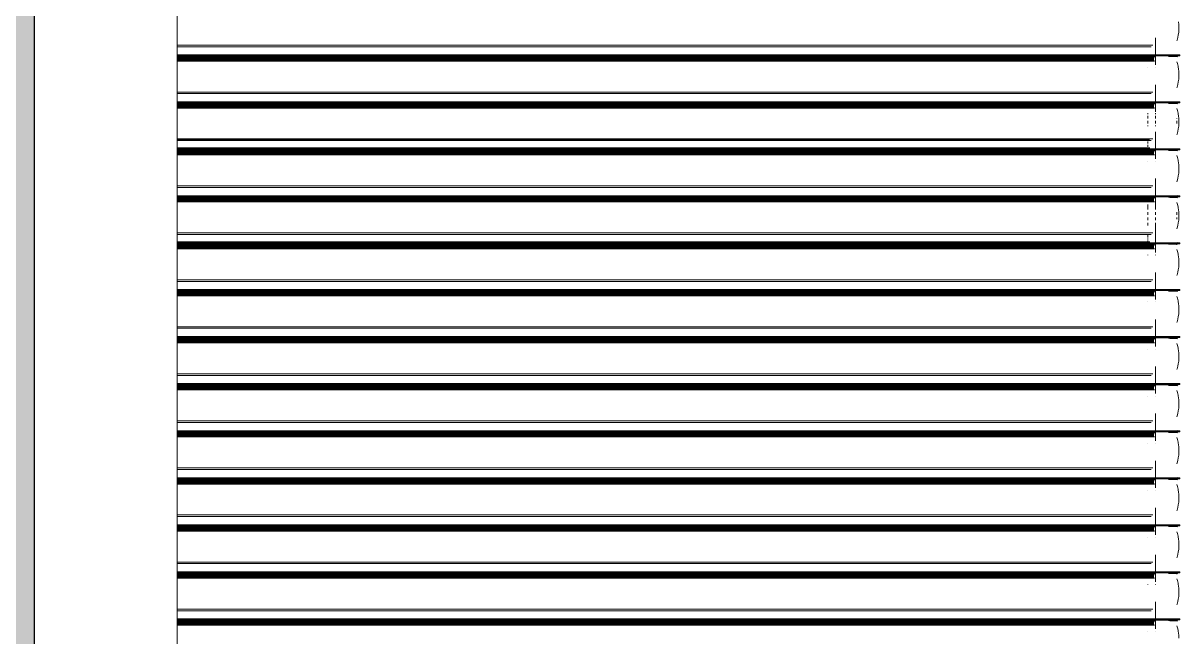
# Model space of a CAD drawing. Header units: inches. Extents: x 5914 to 162157, y -20538 to 282354.
# Drawn here: x 153900.84 to 153949.12, y -15976.98 to -15951.37 of the extents above; entities that cross this region are included whole.
import ezdxf

# ---------------------------------------------------------------- set-up
doc = ezdxf.new("R2010")
doc.units = ezdxf.units.IN
doc.header["$MEASUREMENT"] = 0
for name, color, linetype, lineweight in [('DOOR-WIN RA', 3, 'Continuous', 20), ('ELE1 RA', 1, 'Continuous', 30), ('HATCH RA', 8, 'Continuous', 5)]:
    doc.layers.add(name, color=color, linetype=linetype, lineweight=lineweight)

# ---------------------------------------------------------------- blocks, each defined once
blk = doc.blocks.new('SKBVVL')
at = {"layer": 'HATCH RA', "transparency": 33554687}
h = blk.add_hatch(dxfattribs=at)
h.set_pattern_fill('AR-B816', color=256, scale=0.25)
h.set_pattern_definition([(0, (-3762.0682, 67.065), (0, 2), []), (90, (-3762.0682, 67.065), (-2, 2), [2, -2])])
h.paths.add_polyline_path([(154134.256, -15566.657), (154122.256, -15566.657), (154122.256, -15674.257), (154122.256, -15786.257), (154122.256, -15898.257), (154122.256, -15903.607), (154122.256, -16016.257), (154134.256, -16016.257)])
h.paths.add_polyline_path([(154139.316, -15566.657), (154134.256, -15566.657), (154134.256, -16016.257), (154138.395, -16016.257), (154139.316, -16016.257)])
at = {"layer": 'DOOR-WIN RA'}
for p, q in [((154145.29, -15952.284), (154145.29, -15950.991)), ((154187.095, -15951.423), (154187.082, -15951.313)), ((154187.101, -15951.533), (154187.095, -15951.423)), ((154187.05, -15951.971), (154187.074, -15951.862)), ((154187.074, -15951.862), (154187.09, -15951.753)), ((154187.09, -15951.753), (154187.099, -15951.643)), ((154187.099, -15951.643), (154187.101, -15951.533)), ((154186.01, -15952.284), (154145.29, -15952.284)), ((154145.29, -15952.35), (154145.29, -15952.284)), ((154185.944, -15952.35), (154145.29, -15952.35)), ((154145.29, -15952.693), (154145.29, -15952.35)), ((154186.125, -15952.693), (154186.125, -15951.981)), ((154187.008, -15952.11), (154187.02, -15952.077)), ((154187.02, -15952.077), (154187.05, -15951.971)), ((154186.125, -15952.693), (154145.29, -15952.693)), ((154145.29, -15952.735), (154145.29, -15952.693)), ((154145.29, -15952.735), (154187.052, -15952.735)), ((154145.29, -15952.76), (154145.29, -15952.735)), ((154186.101, -15952.76), (154145.29, -15952.76)), ((154145.29, -15952.763), (154145.29, -15952.76)), ((154186.098, -15952.763), (154145.29, -15952.763)), ((154145.29, -15952.779), (154145.29, -15952.763)), ((154186.084, -15952.779), (154145.29, -15952.779)), ((154145.29, -15952.796), (154145.29, -15952.779)), ((154186.073, -15952.796), (154145.29, -15952.796)), ((154145.29, -15952.815), (154145.29, -15952.796)), ((154186.065, -15952.815), (154145.29, -15952.815)), ((154145.29, -15952.834), (154145.29, -15952.815)), ((154186.058, -15952.834), (154145.29, -15952.834)), ((154145.29, -15952.853), (154145.29, -15952.834)), ((154186.055, -15952.853), (154145.29, -15952.853)), ((154145.29, -15952.873), (154145.29, -15952.853)), ((154186.054, -15952.873), (154145.29, -15952.873)), ((154145.29, -15952.893), (154145.29, -15952.873)), ((154187.026, -15952.693), (154186.125, -15952.693)), ((154186.125, -15953.107), (154186.125, -15952.739)), ((154187.024, -15952.76), (154186.659, -15952.76)), ((154187.021, -15952.763), (154186.719, -15952.763)), ((154187.008, -15952.689), (154187.026, -15952.693)), ((154187.008, -15952.779), (154187.021, -15952.763)), ((154187.021, -15952.763), (154187.024, -15952.76)), ((154187.024, -15952.76), (154187.052, -15952.735)), ((154187.139, -15952.693), (154187.026, -15952.693)), ((154187.052, -15952.735), (154187.139, -15952.735)), ((154187.139, -15952.735), (154187.139, -15952.693)), ((154186.055, -15952.893), (154145.29, -15952.893)), ((154145.29, -15952.913), (154145.29, -15952.893)), ((154186.059, -15952.913), (154145.29, -15952.913)), ((154145.29, -15952.932), (154145.29, -15952.913)), ((154186.066, -15952.932), (154145.29, -15952.932)), ((154145.29, -15952.95), (154145.29, -15952.932)), ((154186.075, -15952.95), (154145.29, -15952.95)), ((154145.29, -15954.243), (154145.29, -15952.95)), ((154185.806, -15953.21), (154185.806, -15953.207)), ((154186.125, -15953.21), (154186.125, -15953.207)), ((154187.034, -15953.056), (154187.008, -15952.976)), ((154187.062, -15953.163), (154187.034, -15953.056)), ((154187.07, -15953.207), (154187.062, -15953.163)), ((154187.07, -15953.21), (154187.07, -15953.207)), ((154187.082, -15953.272), (154187.07, -15953.21)), ((154187.095, -15953.381), (154187.082, -15953.272)), ((154187.05, -15953.929), (154187.074, -15953.821)), ((154187.074, -15953.821), (154187.09, -15953.712)), ((154187.09, -15953.712), (154187.099, -15953.602)), ((154187.101, -15953.492), (154187.095, -15953.381)), ((154187.099, -15953.602), (154187.101, -15953.492)), ((154186.01, -15954.243), (154145.29, -15954.243)), ((154145.29, -15954.309), (154145.29, -15954.243)), ((154185.944, -15954.309), (154145.29, -15954.309)), ((154145.29, -15954.652), (154145.29, -15954.309)), ((154186.125, -15954.652), (154186.125, -15953.94)), ((154187.008, -15954.068), (154187.02, -15954.036)), ((154187.02, -15954.036), (154187.05, -15953.929)), ((154186.125, -15954.652), (154145.29, -15954.652)), ((154145.29, -15954.694), (154145.29, -15954.652)), ((154145.29, -15954.694), (154185.806, -15954.694)), ((154145.29, -15954.719), (154145.29, -15954.694)), ((154185.806, -15954.719), (154145.29, -15954.719)), ((154145.29, -15954.721), (154145.29, -15954.719)), ((154185.806, -15954.721), (154145.29, -15954.721)), ((154145.29, -15954.737), (154145.29, -15954.721)), ((154185.806, -15954.737), (154145.29, -15954.737)), ((154145.29, -15954.755), (154145.29, -15954.737)), ((154185.806, -15954.755), (154145.29, -15954.755)), ((154145.29, -15954.772), (154145.29, -15954.755)), ((154185.806, -15954.773), (154145.29, -15954.772)), ((154145.29, -15954.773), (154145.29, -15954.772)), ((154185.806, -15954.773), (154145.29, -15954.773)), ((154145.29, -15954.775), (154145.29, -15954.773)), ((154185.806, -15954.775), (154145.29, -15954.775)), ((154145.29, -15954.792), (154145.29, -15954.775)), ((154185.806, -15954.792), (154145.29, -15954.792)), ((154145.29, -15954.804), (154145.29, -15954.792)), ((154185.806, -15954.804), (154145.29, -15954.804)), ((154145.29, -15954.812), (154145.29, -15954.804)), ((154185.806, -15954.812), (154145.29, -15954.812)), ((154145.29, -15954.833), (154145.29, -15954.812)), ((154185.806, -15954.694), (154186.125, -15954.694)), ((154185.806, -15954.719), (154185.806, -15954.694)), ((154186.101, -15954.719), (154185.806, -15954.719)), ((154185.806, -15954.721), (154185.806, -15954.719)), ((154186.098, -15954.721), (154185.806, -15954.721)), ((154185.806, -15954.737), (154185.806, -15954.721)), ((154186.084, -15954.737), (154185.806, -15954.737)), ((154185.806, -15954.755), (154185.806, -15954.737)), ((154186.073, -15954.755), (154185.806, -15954.755)), ((154185.806, -15954.773), (154185.806, -15954.755)), ((154185.972, -15954.772), (154185.806, -15954.773)), ((154185.806, -15954.775), (154185.806, -15954.773)), ((154185.971, -15954.775), (154185.806, -15954.775)), ((154185.806, -15954.792), (154185.806, -15954.775)), ((154186.058, -15954.792), (154185.806, -15954.792)), ((154185.806, -15954.804), (154185.806, -15954.792)), ((154185.966, -15954.804), (154185.806, -15954.804)), ((154185.806, -15954.812), (154185.806, -15954.804)), ((154186.055, -15954.812), (154185.806, -15954.812)), ((154185.806, -15954.832), (154185.806, -15954.812)), ((154186.065, -15954.773), (154185.972, -15954.772)), ((154187.026, -15954.652), (154186.125, -15954.652)), ((154186.125, -15955.066), (154186.125, -15954.694)), ((154186.125, -15954.694), (154187.052, -15954.694)), ((154187.024, -15954.719), (154186.659, -15954.719)), ((154187.021, -15954.721), (154186.719, -15954.721)), ((154187.008, -15954.648), (154187.026, -15954.652)), ((154187.008, -15954.737), (154187.021, -15954.721)), ((154187.016, -15954.725), (154187.021, -15954.721)), ((154187.021, -15954.721), (154187.024, -15954.719)), ((154187.024, -15954.719), (154187.036, -15954.707)), ((154187.139, -15954.652), (154187.026, -15954.652)), ((154187.036, -15954.707), (154187.052, -15954.694)), ((154187.052, -15954.694), (154187.139, -15954.694)), ((154187.139, -15954.694), (154187.139, -15954.652)), ((154185.806, -15954.832), (154145.29, -15954.833)), ((154145.29, -15954.852), (154145.29, -15954.833)), ((154185.806, -15954.852), (154145.29, -15954.852)), ((154145.29, -15954.862), (154145.29, -15954.852)), ((154185.806, -15954.862), (154145.29, -15954.862)), ((154145.29, -15954.871), (154145.29, -15954.862)), ((154185.806, -15954.871), (154145.29, -15954.871)), ((154145.29, -15954.89), (154145.29, -15954.871)), ((154185.806, -15954.89), (154145.29, -15954.89)), ((154145.29, -15954.909), (154145.29, -15954.89)), ((154185.806, -15954.909), (154145.29, -15954.909)), ((154145.29, -15956.202), (154145.29, -15954.909)), ((154185.964, -15954.833), (154185.806, -15954.832)), ((154185.806, -15954.852), (154185.806, -15954.832)), ((154186.055, -15954.852), (154185.806, -15954.852)), ((154185.806, -15954.862), (154185.806, -15954.852)), ((154185.806, -15954.871), (154185.806, -15954.862)), ((154185.967, -15954.862), (154185.806, -15954.862)), ((154186.059, -15954.871), (154185.806, -15954.871)), ((154185.806, -15954.909), (154185.806, -15954.89)), ((154185.806, -15954.89), (154186.066, -15954.89)), ((154186.075, -15954.909), (154185.806, -15954.909)), ((154185.806, -15955.168), (154185.806, -15955.122)), ((154185.806, -15955.34), (154185.806, -15955.23)), ((154186.054, -15954.832), (154185.964, -15954.833)), ((154186.125, -15955.168), (154186.125, -15955.122)), ((154186.125, -15955.34), (154186.125, -15955.23)), ((154187.034, -15955.014), (154187.008, -15954.935)), ((154187.062, -15955.122), (154187.034, -15955.014)), ((154187.07, -15955.166), (154187.062, -15955.122)), ((154187.07, -15955.168), (154187.07, -15955.166)), ((154187.082, -15955.23), (154187.07, -15955.168)), ((154187.095, -15955.34), (154187.082, -15955.23)), ((154185.806, -15955.561), (154185.806, -15955.45)), ((154185.806, -15955.671), (154185.806, -15955.634)), ((154186.125, -15955.561), (154186.125, -15955.45)), ((154186.125, -15955.671), (154186.125, -15955.634)), ((154187.009, -15955.34), (154187.008, -15955.329)), ((154187.014, -15955.557), (154187.015, -15955.452)), ((154187.014, -15955.561), (154187.014, -15955.557)), ((154187.015, -15955.452), (154187.015, -15955.45)), ((154187.05, -15955.888), (154187.074, -15955.78)), ((154187.074, -15955.78), (154187.09, -15955.671)), ((154187.09, -15955.671), (154187.099, -15955.561)), ((154187.101, -15955.45), (154187.095, -15955.34)), ((154187.099, -15955.561), (154187.101, -15955.45)), ((154185.806, -15956.202), (154145.29, -15956.202)), ((154145.29, -15956.223), (154145.29, -15956.202)), ((154185.806, -15956.223), (154145.29, -15956.223)), ((154145.29, -15956.267), (154145.29, -15956.223)), ((154185.806, -15956.267), (154145.29, -15956.267)), ((154145.29, -15956.574), (154145.29, -15956.267)), ((154185.806, -15956.223), (154185.806, -15956.202)), ((154186.01, -15956.202), (154185.806, -15956.202)), ((154185.806, -15956.267), (154185.806, -15956.223)), ((154185.87, -15956.223), (154185.806, -15956.223)), ((154185.944, -15956.267), (154185.806, -15956.267)), ((154186.125, -15956.611), (154186.125, -15955.899)), ((154187.008, -15956.027), (154187.02, -15955.995)), ((154187.02, -15955.995), (154187.05, -15955.888)), ((154185.806, -15956.574), (154145.29, -15956.574)), ((154145.29, -15956.611), (154145.29, -15956.574)), ((154185.806, -15956.611), (154145.29, -15956.611)), ((154145.29, -15956.617), (154145.29, -15956.611)), ((154185.806, -15956.617), (154145.29, -15956.617)), ((154145.29, -15956.653), (154145.29, -15956.617)), ((154145.29, -15956.653), (154185.806, -15956.653)), ((154145.29, -15956.677), (154145.29, -15956.653)), ((154186.101, -15956.677), (154145.29, -15956.677)), ((154145.29, -15956.68), (154145.29, -15956.677)), ((154186.098, -15956.68), (154145.29, -15956.68)), ((154145.29, -15956.696), (154145.29, -15956.68)), ((154186.084, -15956.696), (154145.29, -15956.696)), ((154145.29, -15956.714), (154145.29, -15956.696)), ((154186.073, -15956.714), (154145.29, -15956.714)), ((154145.29, -15956.732), (154145.29, -15956.714)), ((154186.065, -15956.732), (154145.29, -15956.732)), ((154145.29, -15956.751), (154145.29, -15956.732)), ((154186.058, -15956.751), (154145.29, -15956.751)), ((154145.29, -15956.771), (154145.29, -15956.751)), ((154185.806, -15956.395), (154185.806, -15956.307)), ((154185.806, -15956.522), (154185.806, -15956.44)), ((154185.806, -15956.574), (154185.806, -15956.556)), ((154185.884, -15956.574), (154185.806, -15956.574)), ((154185.806, -15956.611), (154185.806, -15956.574)), ((154185.806, -15956.617), (154185.806, -15956.611)), ((154186.125, -15956.611), (154185.806, -15956.611)), ((154185.806, -15956.653), (154185.806, -15956.617)), ((154186.125, -15956.617), (154185.806, -15956.617)), ((154186.125, -15956.653), (154185.806, -15956.653)), ((154186.125, -15956.617), (154186.125, -15956.611)), ((154187.026, -15956.611), (154186.125, -15956.611)), ((154186.125, -15956.653), (154186.125, -15956.617)), ((154187.091, -15956.617), (154186.125, -15956.617)), ((154187.052, -15956.653), (154186.125, -15956.653)), ((154186.125, -15957.024), (154186.125, -15956.657)), ((154187.024, -15956.677), (154186.659, -15956.677)), ((154187.021, -15956.68), (154186.719, -15956.68)), ((154187.008, -15956.606), (154187.026, -15956.611)), ((154187.008, -15956.696), (154187.021, -15956.68)), ((154187.021, -15956.68), (154187.024, -15956.677)), ((154187.024, -15956.677), (154187.052, -15956.653)), ((154187.026, -15956.611), (154187.042, -15956.615)), ((154187.139, -15956.611), (154187.026, -15956.611)), ((154187.042, -15956.615), (154187.091, -15956.617)), ((154187.139, -15956.653), (154187.052, -15956.653)), ((154187.091, -15956.617), (154187.139, -15956.611)), ((154187.139, -15956.653), (154187.139, -15956.611)), ((154186.055, -15956.771), (154145.29, -15956.771)), ((154145.29, -15956.791), (154145.29, -15956.771)), ((154186.054, -15956.791), (154145.29, -15956.791)), ((154145.29, -15956.81), (154145.29, -15956.791)), ((154186.055, -15956.81), (154145.29, -15956.81)), ((154145.29, -15956.83), (154145.29, -15956.81)), ((154186.059, -15956.83), (154145.29, -15956.83)), ((154145.29, -15956.849), (154145.29, -15956.83)), ((154186.066, -15956.849), (154145.29, -15956.849)), ((154145.29, -15956.867), (154145.29, -15956.849)), ((154186.075, -15956.867), (154145.29, -15956.867)), ((154145.29, -15958.161), (154145.29, -15956.867)), ((154185.806, -15957.127), (154185.806, -15957.125)), ((154186.125, -15957.127), (154186.125, -15957.125)), ((154187.034, -15956.973), (154187.008, -15956.893)), ((154187.062, -15957.08), (154187.034, -15956.973)), ((154187.07, -15957.125), (154187.062, -15957.08)), ((154187.07, -15957.127), (154187.07, -15957.125)), ((154187.082, -15957.189), (154187.07, -15957.127)), ((154187.095, -15957.299), (154187.082, -15957.189)), ((154187.074, -15957.739), (154187.09, -15957.629)), ((154187.09, -15957.629), (154187.099, -15957.519)), ((154187.101, -15957.409), (154187.095, -15957.299)), ((154187.099, -15957.519), (154187.101, -15957.409)), ((154186.01, -15958.161), (154145.29, -15958.161)), ((154145.29, -15958.226), (154145.29, -15958.161)), ((154186.125, -15958.569), (154186.125, -15957.857)), ((154187.008, -15957.986), (154187.02, -15957.953)), ((154187.02, -15957.953), (154187.05, -15957.847)), ((154187.05, -15957.847), (154187.074, -15957.739)), ((154185.944, -15958.226), (154145.29, -15958.226)), ((154145.29, -15958.569), (154145.29, -15958.226)), ((154186.125, -15958.569), (154145.29, -15958.569)), ((154145.29, -15958.611), (154145.29, -15958.569)), ((154145.29, -15958.611), (154185.806, -15958.611)), ((154145.29, -15958.636), (154145.29, -15958.611)), ((154185.806, -15958.636), (154145.29, -15958.636)), ((154145.29, -15958.639), (154145.29, -15958.636)), ((154185.806, -15958.639), (154145.29, -15958.639)), ((154145.29, -15958.655), (154145.29, -15958.639)), ((154185.806, -15958.655), (154145.29, -15958.655)), ((154145.29, -15958.672), (154145.29, -15958.655)), ((154186.073, -15958.672), (154145.29, -15958.672)), ((154145.29, -15958.691), (154145.29, -15958.672)), ((154185.806, -15958.636), (154185.806, -15958.611)), ((154185.806, -15958.611), (154186.125, -15958.611)), ((154186.101, -15958.636), (154185.806, -15958.636)), ((154185.806, -15958.639), (154185.806, -15958.636)), ((154185.806, -15958.655), (154185.806, -15958.639)), ((154186.098, -15958.639), (154185.806, -15958.639)), ((154186.084, -15958.655), (154185.806, -15958.655)), ((154187.026, -15958.569), (154186.125, -15958.569)), ((154186.125, -15959.148), (154186.125, -15958.611)), ((154186.125, -15958.611), (154187.052, -15958.611)), ((154187.024, -15958.636), (154186.659, -15958.636)), ((154187.021, -15958.639), (154186.719, -15958.639)), ((154187.008, -15958.565), (154187.026, -15958.569)), ((154187.008, -15958.655), (154187.021, -15958.639)), ((154187.016, -15958.643), (154187.021, -15958.639)), ((154187.021, -15958.639), (154187.024, -15958.636)), ((154187.024, -15958.636), (154187.036, -15958.624)), ((154187.139, -15958.569), (154187.026, -15958.569)), ((154187.036, -15958.624), (154187.052, -15958.611)), ((154187.052, -15958.611), (154187.139, -15958.611)), ((154187.139, -15958.611), (154187.139, -15958.569)), ((154185.806, -15958.691), (154145.29, -15958.691)), ((154145.29, -15958.692), (154145.29, -15958.691)), ((154185.806, -15958.692), (154145.29, -15958.692)), ((154145.29, -15958.71), (154145.29, -15958.692)), ((154185.806, -15958.71), (154145.29, -15958.71)), ((154145.29, -15958.721), (154145.29, -15958.71)), ((154185.806, -15958.721), (154145.29, -15958.721)), ((154145.29, -15958.729), (154145.29, -15958.721)), ((154185.806, -15958.729), (154145.29, -15958.729)), ((154145.29, -15958.75), (154145.29, -15958.729)), ((154185.806, -15958.75), (154145.29, -15958.75)), ((154145.29, -15958.769), (154145.29, -15958.75)), ((154185.806, -15958.769), (154145.29, -15958.769)), ((154145.29, -15958.779), (154145.29, -15958.769)), ((154185.806, -15958.779), (154145.29, -15958.779)), ((154145.29, -15958.789), (154145.29, -15958.779)), ((154185.806, -15958.789), (154145.29, -15958.789)), ((154145.29, -15958.808), (154145.29, -15958.789)), ((154185.806, -15958.808), (154145.29, -15958.808)), ((154145.29, -15958.826), (154145.29, -15958.808)), ((154185.806, -15958.826), (154145.29, -15958.826)), ((154145.29, -15960.119), (154145.29, -15958.826)), ((154186.065, -15958.691), (154185.806, -15958.691)), ((154185.806, -15958.692), (154185.806, -15958.691)), ((154185.971, -15958.692), (154185.806, -15958.692)), ((154185.806, -15958.71), (154185.806, -15958.692)), ((154186.058, -15958.71), (154185.806, -15958.71)), ((154185.806, -15958.721), (154185.806, -15958.71)), ((154185.966, -15958.721), (154185.806, -15958.721)), ((154185.806, -15958.729), (154185.806, -15958.721)), ((154186.055, -15958.729), (154185.806, -15958.729)), ((154185.806, -15958.75), (154185.806, -15958.729)), ((154185.964, -15958.75), (154185.806, -15958.75)), ((154185.806, -15958.769), (154185.806, -15958.75)), ((154186.055, -15958.769), (154185.806, -15958.769)), ((154185.806, -15958.779), (154185.806, -15958.769)), ((154185.967, -15958.779), (154185.806, -15958.779)), ((154185.806, -15958.789), (154185.806, -15958.779)), ((154186.059, -15958.789), (154185.806, -15958.789)), ((154185.806, -15958.808), (154185.806, -15958.789)), ((154185.806, -15958.826), (154185.806, -15958.808)), ((154185.806, -15958.808), (154186.066, -15958.808)), ((154186.075, -15958.826), (154185.806, -15958.826)), ((154185.806, -15959.148), (154185.806, -15958.932)), ((154186.054, -15958.749), (154185.964, -15958.75)), ((154187.034, -15958.932), (154187.008, -15958.852)), ((154187.062, -15959.039), (154187.034, -15958.932)), ((154187.07, -15959.084), (154187.062, -15959.039)), ((154187.07, -15959.086), (154187.07, -15959.084)), ((154187.082, -15959.148), (154187.07, -15959.086)), ((154187.095, -15959.257), (154187.082, -15959.148)), ((154185.806, -15959.368), (154185.806, -15959.257)), ((154185.806, -15959.588), (154185.806, -15959.478)), ((154186.125, -15959.368), (154186.125, -15959.257)), ((154186.125, -15959.588), (154186.125, -15959.478)), ((154187.008, -15959.546), (154187.014, -15959.478)), ((154187.01, -15959.264), (154187.009, -15959.257)), ((154187.015, -15959.368), (154187.01, -15959.264)), ((154187.074, -15959.697), (154187.09, -15959.588)), ((154187.09, -15959.588), (154187.099, -15959.478)), ((154187.101, -15959.368), (154187.095, -15959.257)), ((154187.099, -15959.478), (154187.101, -15959.368)), ((154186.01, -15960.119), (154145.29, -15960.119)), ((154145.29, -15960.185), (154145.29, -15960.119)), ((154185.806, -15959.805), (154185.806, -15959.697)), ((154186.125, -15959.805), (154186.125, -15959.697)), ((154186.125, -15960.528), (154186.125, -15959.816)), ((154187.008, -15959.944), (154187.02, -15959.912)), ((154187.02, -15959.912), (154187.05, -15959.805)), ((154187.05, -15959.805), (154187.074, -15959.697)), ((154185.806, -15960.185), (154145.29, -15960.185)), ((154145.29, -15960.492), (154145.29, -15960.185)), ((154185.806, -15960.492), (154145.29, -15960.492)), ((154145.29, -15960.528), (154145.29, -15960.492)), ((154185.806, -15960.528), (154145.29, -15960.528)), ((154145.29, -15960.534), (154145.29, -15960.528)), ((154185.806, -15960.534), (154145.29, -15960.534)), ((154145.29, -15960.57), (154145.29, -15960.534)), ((154145.29, -15960.57), (154185.806, -15960.57)), ((154145.29, -15960.595), (154145.29, -15960.57)), ((154186.101, -15960.595), (154145.29, -15960.595)), ((154145.29, -15960.597), (154145.29, -15960.595)), ((154186.098, -15960.597), (154145.29, -15960.597)), ((154145.29, -15960.614), (154145.29, -15960.597)), ((154186.084, -15960.614), (154145.29, -15960.614)), ((154145.29, -15960.631), (154145.29, -15960.614)), ((154185.806, -15960.313), (154185.806, -15960.185)), ((154185.944, -15960.185), (154185.806, -15960.185)), ((154185.806, -15960.4), (154185.806, -15960.357)), ((154185.806, -15960.492), (154185.806, -15960.439)), ((154185.884, -15960.492), (154185.806, -15960.492)), ((154185.806, -15960.528), (154185.806, -15960.492)), ((154185.806, -15960.534), (154185.806, -15960.528)), ((154186.125, -15960.528), (154185.806, -15960.528)), ((154185.806, -15960.57), (154185.806, -15960.534)), ((154186.125, -15960.534), (154185.806, -15960.534)), ((154186.125, -15960.57), (154185.806, -15960.57)), ((154186.125, -15960.534), (154186.125, -15960.528)), ((154187.026, -15960.528), (154186.125, -15960.528)), ((154186.125, -15960.57), (154186.125, -15960.534)), ((154187.091, -15960.534), (154186.125, -15960.534)), ((154187.052, -15960.57), (154186.125, -15960.57)), ((154186.125, -15960.942), (154186.125, -15960.574)), ((154187.024, -15960.595), (154186.659, -15960.595)), ((154187.021, -15960.597), (154186.719, -15960.597)), ((154187.008, -15960.524), (154187.026, -15960.528)), ((154187.008, -15960.614), (154187.021, -15960.597)), ((154187.021, -15960.597), (154187.024, -15960.595)), ((154187.024, -15960.595), (154187.052, -15960.57)), ((154187.026, -15960.528), (154187.042, -15960.532)), ((154187.139, -15960.528), (154187.026, -15960.528)), ((154187.042, -15960.532), (154187.091, -15960.534)), ((154187.139, -15960.57), (154187.052, -15960.57)), ((154187.091, -15960.534), (154187.139, -15960.528)), ((154187.139, -15960.57), (154187.139, -15960.528)), ((154186.073, -15960.631), (154145.29, -15960.631)), ((154145.29, -15960.649), (154145.29, -15960.631)), ((154186.065, -15960.649), (154145.29, -15960.649)), ((154145.29, -15960.668), (154145.29, -15960.649)), ((154186.058, -15960.668), (154145.29, -15960.668)), ((154145.29, -15960.688), (154145.29, -15960.668)), ((154186.055, -15960.688), (154145.29, -15960.688)), ((154145.29, -15960.708), (154145.29, -15960.688)), ((154186.054, -15960.708), (154145.29, -15960.708)), ((154145.29, -15960.728), (154145.29, -15960.708)), ((154186.055, -15960.728), (154145.29, -15960.728)), ((154145.29, -15960.747), (154145.29, -15960.728)), ((154186.059, -15960.747), (154145.29, -15960.747)), ((154145.29, -15960.766), (154145.29, -15960.747)), ((154186.066, -15960.766), (154145.29, -15960.766)), ((154145.29, -15960.785), (154145.29, -15960.766)), ((154186.075, -15960.785), (154145.29, -15960.785)), ((154145.29, -15962.078), (154145.29, -15960.785)), ((154185.806, -15961.044), (154185.806, -15961.042)), ((154186.125, -15961.044), (154186.125, -15961.042)), ((154187.034, -15960.89), (154187.008, -15960.811)), ((154187.062, -15960.998), (154187.034, -15960.89)), ((154187.07, -15961.042), (154187.062, -15960.998)), ((154187.07, -15961.044), (154187.07, -15961.042)), ((154187.082, -15961.106), (154187.07, -15961.044)), ((154187.074, -15961.656), (154187.09, -15961.547)), ((154187.095, -15961.216), (154187.082, -15961.106)), ((154187.09, -15961.547), (154187.099, -15961.437)), ((154187.101, -15961.326), (154187.095, -15961.216)), ((154187.099, -15961.437), (154187.101, -15961.326)), ((154186.125, -15962.487), (154186.125, -15961.775)), ((154187.008, -15961.903), (154187.02, -15961.871)), ((154187.02, -15961.871), (154187.05, -15961.764)), ((154187.05, -15961.764), (154187.074, -15961.656)), ((154186.01, -15962.078), (154145.29, -15962.078)), ((154145.29, -15962.143), (154145.29, -15962.078)), ((154185.944, -15962.143), (154145.29, -15962.143)), ((154145.29, -15962.487), (154145.29, -15962.143)), ((154186.125, -15962.487), (154145.29, -15962.487)), ((154145.29, -15962.529), (154145.29, -15962.487)), ((154145.29, -15962.529), (154187.052, -15962.529)), ((154145.29, -15962.553), (154145.29, -15962.529)), ((154187.026, -15962.487), (154186.125, -15962.487)), ((154186.125, -15962.9), (154186.125, -15962.533)), ((154187.008, -15962.482), (154187.026, -15962.487)), ((154187.024, -15962.553), (154187.052, -15962.529)), ((154187.139, -15962.487), (154187.026, -15962.487)), ((154187.052, -15962.529), (154187.139, -15962.529)), ((154187.139, -15962.529), (154187.139, -15962.487)), ((154186.101, -15962.553), (154145.29, -15962.553)), ((154145.29, -15962.556), (154145.29, -15962.553)), ((154186.098, -15962.556), (154145.29, -15962.556)), ((154145.29, -15962.572), (154145.29, -15962.556)), ((154186.084, -15962.572), (154145.29, -15962.572)), ((154145.29, -15962.59), (154145.29, -15962.572)), ((154186.073, -15962.59), (154145.29, -15962.59)), ((154145.29, -15962.608), (154145.29, -15962.59)), ((154186.065, -15962.608), (154145.29, -15962.608)), ((154145.29, -15962.627), (154145.29, -15962.608)), ((154186.058, -15962.627), (154145.29, -15962.627)), ((154145.29, -15962.647), (154145.29, -15962.627)), ((154186.055, -15962.647), (154145.29, -15962.647)), ((154145.29, -15962.667), (154145.29, -15962.647)), ((154186.054, -15962.667), (154145.29, -15962.667)), ((154145.29, -15962.687), (154145.29, -15962.667)), ((154186.055, -15962.687), (154145.29, -15962.687)), ((154145.29, -15962.706), (154145.29, -15962.687)), ((154186.059, -15962.706), (154145.29, -15962.706)), ((154145.29, -15962.725), (154145.29, -15962.706)), ((154186.066, -15962.725), (154145.29, -15962.725)), ((154145.29, -15962.743), (154145.29, -15962.725)), ((154186.075, -15962.743), (154145.29, -15962.743)), ((154145.29, -15964.037), (154145.29, -15962.743)), ((154185.806, -15963.003), (154185.806, -15963.001)), ((154186.125, -15963.003), (154186.125, -15963.001)), ((154187.024, -15962.553), (154186.659, -15962.553)), ((154187.021, -15962.556), (154186.719, -15962.556)), ((154187.008, -15962.572), (154187.021, -15962.556)), ((154187.034, -15962.849), (154187.008, -15962.769)), ((154187.021, -15962.556), (154187.024, -15962.553)), ((154187.062, -15962.956), (154187.034, -15962.849)), ((154187.07, -15963.001), (154187.062, -15962.956)), ((154187.07, -15963.003), (154187.07, -15963.001)), ((154187.082, -15963.065), (154187.07, -15963.003)), ((154187.074, -15963.615), (154187.09, -15963.505)), ((154187.095, -15963.175), (154187.082, -15963.065)), ((154187.09, -15963.505), (154187.099, -15963.395)), ((154187.101, -15963.285), (154187.095, -15963.175)), ((154187.099, -15963.395), (154187.101, -15963.285)), ((154186.125, -15964.446), (154186.125, -15963.733)), ((154187.008, -15963.862), (154187.02, -15963.829)), ((154187.02, -15963.829), (154187.05, -15963.723)), ((154187.05, -15963.723), (154187.074, -15963.615)), ((154186.01, -15964.037), (154145.29, -15964.037)), ((154145.29, -15964.102), (154145.29, -15964.037)), ((154185.944, -15964.102), (154145.29, -15964.102)), ((154145.29, -15964.446), (154145.29, -15964.102)), ((154186.125, -15964.446), (154145.29, -15964.446)), ((154145.29, -15964.487), (154145.29, -15964.446)), ((154187.026, -15964.446), (154186.125, -15964.446)), ((154187.008, -15964.441), (154187.026, -15964.446)), ((154187.139, -15964.446), (154187.026, -15964.446)), ((154187.139, -15964.487), (154187.139, -15964.446)), ((154145.29, -15964.487), (154185.806, -15964.487)), ((154145.29, -15964.492), (154145.29, -15964.487)), ((154185.806, -15964.492), (154145.29, -15964.492)), ((154145.29, -15964.517), (154145.29, -15964.492)), ((154186.101, -15964.517), (154145.29, -15964.517)), ((154145.29, -15964.52), (154145.29, -15964.517)), ((154186.098, -15964.52), (154145.29, -15964.52)), ((154145.29, -15964.536), (154145.29, -15964.52)), ((154186.084, -15964.536), (154145.29, -15964.536)), ((154145.29, -15964.553), (154145.29, -15964.536)), ((154186.073, -15964.553), (154145.29, -15964.553)), ((154145.29, -15964.572), (154145.29, -15964.553)), ((154186.065, -15964.572), (154145.29, -15964.572)), ((154145.29, -15964.591), (154145.29, -15964.572)), ((154186.058, -15964.591), (154145.29, -15964.591)), ((154145.29, -15964.61), (154145.29, -15964.591)), ((154186.055, -15964.61), (154145.29, -15964.61)), ((154145.29, -15964.63), (154145.29, -15964.61)), ((154186.054, -15964.63), (154145.29, -15964.63)), ((154145.29, -15964.65), (154145.29, -15964.63)), ((154186.055, -15964.65), (154145.29, -15964.65)), ((154145.29, -15964.67), (154145.29, -15964.65)), ((154186.059, -15964.67), (154145.29, -15964.67)), ((154145.29, -15964.689), (154145.29, -15964.67)), ((154186.066, -15964.689), (154145.29, -15964.689)), ((154145.29, -15964.707), (154145.29, -15964.689)), ((154186.075, -15964.707), (154145.29, -15964.707)), ((154145.29, -15966), (154145.29, -15964.707)), ((154185.806, -15964.492), (154185.806, -15964.487)), ((154185.806, -15964.487), (154186.125, -15964.487)), ((154185.972, -15964.492), (154185.806, -15964.492)), ((154186.125, -15964.492), (154185.972, -15964.492)), ((154186.125, -15964.492), (154186.125, -15964.487)), ((154186.125, -15964.487), (154187.139, -15964.487)), ((154187.052, -15964.492), (154186.125, -15964.492)), ((154186.125, -15964.864), (154186.125, -15964.497)), ((154187.024, -15964.517), (154186.659, -15964.517)), ((154187.021, -15964.52), (154186.719, -15964.52)), ((154187.008, -15964.536), (154187.021, -15964.52)), ((154187.034, -15964.813), (154187.008, -15964.733)), ((154187.021, -15964.52), (154187.024, -15964.517)), ((154187.024, -15964.517), (154187.052, -15964.492)), ((154187.062, -15964.92), (154187.034, -15964.813)), ((154187.07, -15964.965), (154187.062, -15964.92)), ((154185.806, -15964.967), (154185.806, -15964.965)), ((154186.125, -15964.967), (154186.125, -15964.965)), ((154187.07, -15964.967), (154187.07, -15964.965)), ((154187.082, -15965.029), (154187.07, -15964.967)), ((154187.095, -15965.138), (154187.082, -15965.029)), ((154187.09, -15965.469), (154187.099, -15965.359)), ((154187.101, -15965.249), (154187.095, -15965.138)), ((154187.099, -15965.359), (154187.101, -15965.249)), ((154186.125, -15966.409), (154186.125, -15965.697)), ((154187.008, -15965.825), (154187.02, -15965.793)), ((154187.02, -15965.793), (154187.05, -15965.686)), ((154187.05, -15965.686), (154187.074, -15965.578)), ((154187.074, -15965.578), (154187.09, -15965.469)), ((154186.01, -15966), (154145.29, -15966)), ((154145.29, -15966.066), (154145.29, -15966)), ((154185.944, -15966.066), (154145.29, -15966.066)), ((154145.29, -15966.409), (154145.29, -15966.066)), ((154186.125, -15966.409), (154145.29, -15966.409)), ((154145.29, -15966.451), (154145.29, -15966.409)), ((154187.026, -15966.409), (154186.125, -15966.409)), ((154187.008, -15966.405), (154187.026, -15966.409)), ((154187.139, -15966.409), (154187.026, -15966.409)), ((154187.139, -15966.451), (154187.139, -15966.409)), ((154145.29, -15966.451), (154185.806, -15966.451)), ((154145.29, -15966.456), (154145.29, -15966.451)), ((154185.806, -15966.456), (154145.29, -15966.456)), ((154145.29, -15966.481), (154145.29, -15966.456)), ((154186.101, -15966.481), (154145.29, -15966.481)), ((154145.29, -15966.484), (154145.29, -15966.481)), ((154186.098, -15966.484), (154145.29, -15966.484)), ((154145.29, -15966.5), (154145.29, -15966.484)), ((154186.084, -15966.5), (154145.29, -15966.5)), ((154145.29, -15966.517), (154145.29, -15966.5)), ((154186.073, -15966.517), (154145.29, -15966.517)), ((154145.29, -15966.535), (154145.29, -15966.517)), ((154186.065, -15966.535), (154145.29, -15966.535)), ((154145.29, -15966.554), (154145.29, -15966.535)), ((154186.058, -15966.554), (154145.29, -15966.554)), ((154145.29, -15966.574), (154145.29, -15966.554)), ((154186.055, -15966.574), (154145.29, -15966.574)), ((154145.29, -15966.594), (154145.29, -15966.574)), ((154186.054, -15966.594), (154145.29, -15966.594)), ((154145.29, -15966.614), (154145.29, -15966.594)), ((154186.055, -15966.614), (154145.29, -15966.614)), ((154145.29, -15966.634), (154145.29, -15966.614)), ((154186.059, -15966.634), (154145.29, -15966.634)), ((154145.29, -15966.653), (154145.29, -15966.634)), ((154186.066, -15966.653), (154145.29, -15966.653)), ((154145.29, -15966.671), (154145.29, -15966.653)), ((154186.075, -15966.671), (154145.29, -15966.671)), ((154145.29, -15967.964), (154145.29, -15966.671)), ((154185.806, -15966.456), (154185.806, -15966.451)), ((154185.806, -15966.451), (154186.125, -15966.451)), ((154185.972, -15966.456), (154185.806, -15966.456)), ((154186.125, -15966.456), (154185.972, -15966.456)), ((154186.125, -15966.456), (154186.125, -15966.451)), ((154186.125, -15966.451), (154187.139, -15966.451)), ((154187.052, -15966.456), (154186.125, -15966.456)), ((154186.125, -15966.828), (154186.125, -15966.46)), ((154187.024, -15966.481), (154186.659, -15966.481)), ((154187.021, -15966.484), (154186.719, -15966.484)), ((154187.008, -15966.5), (154187.021, -15966.484)), ((154187.034, -15966.776), (154187.008, -15966.697)), ((154187.021, -15966.484), (154187.024, -15966.481)), ((154187.024, -15966.481), (154187.052, -15966.456)), ((154187.062, -15966.884), (154187.034, -15966.776)), ((154187.07, -15966.928), (154187.062, -15966.884)), ((154185.806, -15966.93), (154185.806, -15966.928)), ((154186.125, -15966.93), (154186.125, -15966.928)), ((154187.07, -15966.93), (154187.07, -15966.928)), ((154187.082, -15966.992), (154187.07, -15966.93)), ((154187.095, -15967.102), (154187.082, -15966.992)), ((154187.09, -15967.433), (154187.099, -15967.323)), ((154187.101, -15967.212), (154187.095, -15967.102)), ((154187.099, -15967.323), (154187.101, -15967.212)), ((154186.125, -15968.373), (154186.125, -15967.661)), ((154187.008, -15967.789), (154187.02, -15967.757)), ((154187.02, -15967.757), (154187.05, -15967.65)), ((154187.05, -15967.65), (154187.074, -15967.542)), ((154187.074, -15967.542), (154187.09, -15967.433)), ((154186.01, -15967.964), (154145.29, -15967.964)), ((154145.29, -15968.029), (154145.29, -15967.964)), ((154185.944, -15968.029), (154145.29, -15968.029)), ((154145.29, -15968.373), (154145.29, -15968.029)), ((154186.125, -15968.373), (154145.29, -15968.373)), ((154145.29, -15968.415), (154145.29, -15968.373)), ((154145.29, -15968.415), (154185.806, -15968.415)), ((154145.29, -15968.42), (154145.29, -15968.415)), ((154185.806, -15968.419), (154145.29, -15968.42)), ((154145.29, -15968.445), (154145.29, -15968.42)), ((154186.101, -15968.445), (154145.29, -15968.445)), ((154145.29, -15968.447), (154145.29, -15968.445)), ((154186.098, -15968.447), (154145.29, -15968.447)), ((154145.29, -15968.463), (154145.29, -15968.447)), ((154186.084, -15968.463), (154145.29, -15968.463)), ((154145.29, -15968.481), (154145.29, -15968.463)), ((154186.073, -15968.481), (154145.29, -15968.481)), ((154145.29, -15968.499), (154145.29, -15968.481)), ((154186.065, -15968.499), (154145.29, -15968.499)), ((154145.29, -15968.518), (154145.29, -15968.499)), ((154186.058, -15968.518), (154145.29, -15968.518)), ((154145.29, -15968.538), (154145.29, -15968.518)), ((154186.055, -15968.538), (154145.29, -15968.538)), ((154145.29, -15968.558), (154145.29, -15968.538)), ((154186.054, -15968.558), (154145.29, -15968.558)), ((154145.29, -15968.578), (154145.29, -15968.558)), ((154186.055, -15968.578), (154145.29, -15968.578)), ((154145.29, -15968.597), (154145.29, -15968.578)), ((154186.059, -15968.597), (154145.29, -15968.597)), ((154145.29, -15968.616), (154145.29, -15968.597)), ((154186.066, -15968.616), (154145.29, -15968.616)), ((154145.29, -15968.634), (154145.29, -15968.616)), ((154186.075, -15968.634), (154145.29, -15968.634)), ((154145.29, -15969.928), (154145.29, -15968.634)), ((154185.806, -15968.419), (154185.806, -15968.415)), ((154185.806, -15968.415), (154186.125, -15968.415)), ((154185.972, -15968.42), (154185.806, -15968.419)), ((154186.125, -15968.42), (154185.972, -15968.42)), ((154187.026, -15968.373), (154186.125, -15968.373)), ((154186.125, -15968.42), (154186.125, -15968.415)), ((154186.125, -15968.415), (154187.139, -15968.415)), ((154187.052, -15968.42), (154186.125, -15968.42)), ((154186.125, -15968.792), (154186.125, -15968.424)), ((154187.024, -15968.445), (154186.659, -15968.445)), ((154187.021, -15968.447), (154186.719, -15968.447)), ((154187.008, -15968.369), (154187.026, -15968.373)), ((154187.008, -15968.463), (154187.021, -15968.447)), ((154187.034, -15968.74), (154187.008, -15968.661)), ((154187.021, -15968.447), (154187.024, -15968.445)), ((154187.024, -15968.445), (154187.052, -15968.42)), ((154187.139, -15968.373), (154187.026, -15968.373)), ((154187.062, -15968.847), (154187.034, -15968.74)), ((154187.139, -15968.415), (154187.139, -15968.373)), ((154185.806, -15968.894), (154185.806, -15968.892)), ((154186.125, -15968.894), (154186.125, -15968.892)), ((154187.07, -15968.892), (154187.062, -15968.847)), ((154187.07, -15968.894), (154187.07, -15968.892)), ((154187.082, -15968.956), (154187.07, -15968.894)), ((154187.095, -15969.066), (154187.082, -15968.956)), ((154187.09, -15969.396), (154187.099, -15969.286)), ((154187.101, -15969.176), (154187.095, -15969.066)), ((154187.099, -15969.286), (154187.101, -15969.176)), ((154186.125, -15970.337), (154186.125, -15969.624)), ((154187.008, -15969.753), (154187.02, -15969.721)), ((154187.02, -15969.721), (154187.05, -15969.614)), ((154187.05, -15969.614), (154187.074, -15969.506)), ((154187.074, -15969.506), (154187.09, -15969.396)), ((154186.01, -15969.928), (154145.29, -15969.928)), ((154145.29, -15969.993), (154145.29, -15969.928)), ((154185.944, -15969.993), (154145.29, -15969.993)), ((154145.29, -15970.337), (154145.29, -15969.993)), ((154186.125, -15970.337), (154145.29, -15970.337)), ((154145.29, -15970.378), (154145.29, -15970.337)), ((154145.29, -15970.378), (154185.806, -15970.378)), ((154145.29, -15970.383), (154145.29, -15970.378)), ((154185.806, -15970.383), (154145.29, -15970.383)), ((154145.29, -15970.408), (154145.29, -15970.383)), ((154186.101, -15970.408), (154145.29, -15970.408)), ((154145.29, -15970.411), (154145.29, -15970.408)), ((154186.098, -15970.411), (154145.29, -15970.411)), ((154145.29, -15970.427), (154145.29, -15970.411)), ((154186.084, -15970.427), (154145.29, -15970.427)), ((154145.29, -15970.444), (154145.29, -15970.427)), ((154186.073, -15970.444), (154145.29, -15970.444)), ((154145.29, -15970.463), (154145.29, -15970.444)), ((154186.065, -15970.463), (154145.29, -15970.463)), ((154145.29, -15970.482), (154145.29, -15970.463)), ((154186.058, -15970.482), (154145.29, -15970.482)), ((154145.29, -15970.502), (154145.29, -15970.482)), ((154186.055, -15970.502), (154145.29, -15970.502)), ((154145.29, -15970.521), (154145.29, -15970.502)), ((154186.054, -15970.521), (154145.29, -15970.521)), ((154145.29, -15970.541), (154145.29, -15970.521)), ((154186.055, -15970.541), (154145.29, -15970.541)), ((154145.29, -15970.561), (154145.29, -15970.541)), ((154186.059, -15970.561), (154145.29, -15970.561)), ((154145.29, -15970.58), (154145.29, -15970.561)), ((154186.066, -15970.58), (154145.29, -15970.58)), ((154145.29, -15970.598), (154145.29, -15970.58)), ((154186.075, -15970.598), (154145.29, -15970.598)), ((154145.29, -15971.891), (154145.29, -15970.598)), ((154185.806, -15970.383), (154185.806, -15970.378)), ((154185.806, -15970.378), (154186.125, -15970.378)), ((154185.972, -15970.383), (154185.806, -15970.383)), ((154186.125, -15970.383), (154185.972, -15970.383)), ((154187.026, -15970.337), (154186.125, -15970.337)), ((154186.125, -15970.383), (154186.125, -15970.378)), ((154186.125, -15970.378), (154187.139, -15970.378)), ((154187.052, -15970.383), (154186.125, -15970.383)), ((154186.125, -15970.755), (154186.125, -15970.388)), ((154187.024, -15970.408), (154186.659, -15970.408)), ((154187.021, -15970.411), (154186.719, -15970.411)), ((154187.008, -15970.332), (154187.026, -15970.337)), ((154187.008, -15970.427), (154187.021, -15970.411)), ((154187.034, -15970.704), (154187.008, -15970.624)), ((154187.021, -15970.411), (154187.024, -15970.408)), ((154187.024, -15970.408), (154187.052, -15970.383)), ((154187.139, -15970.337), (154187.026, -15970.337)), ((154187.062, -15970.811), (154187.034, -15970.704)), ((154187.139, -15970.378), (154187.139, -15970.337)), ((154185.806, -15970.858), (154185.806, -15970.856)), ((154186.125, -15970.858), (154186.125, -15970.856)), ((154187.07, -15970.856), (154187.062, -15970.811)), ((154187.07, -15970.858), (154187.07, -15970.856)), ((154187.082, -15970.92), (154187.07, -15970.858)), ((154187.095, -15971.03), (154187.082, -15970.92)), ((154187.101, -15971.14), (154187.095, -15971.03)), ((154187.099, -15971.25), (154187.101, -15971.14)), ((154186.125, -15972.3), (154186.125, -15971.588)), ((154187.008, -15971.717), (154187.02, -15971.684)), ((154187.02, -15971.684), (154187.05, -15971.578)), ((154187.05, -15971.578), (154187.074, -15971.469)), ((154187.074, -15971.469), (154187.09, -15971.36)), ((154187.09, -15971.36), (154187.099, -15971.25)), ((154186.01, -15971.891), (154145.29, -15971.891)), ((154145.29, -15971.957), (154145.29, -15971.891)), ((154185.944, -15971.957), (154145.29, -15971.957)), ((154145.29, -15972.3), (154145.29, -15971.957)), ((154186.125, -15972.3), (154145.29, -15972.3)), ((154145.29, -15972.342), (154145.29, -15972.3)), ((154145.29, -15972.342), (154185.806, -15972.342)), ((154145.29, -15972.347), (154145.29, -15972.342)), ((154185.806, -15972.347), (154145.29, -15972.347)), ((154145.29, -15972.372), (154145.29, -15972.347)), ((154186.101, -15972.372), (154145.29, -15972.372)), ((154145.29, -15972.375), (154145.29, -15972.372)), ((154186.098, -15972.375), (154145.29, -15972.375)), ((154145.29, -15972.391), (154145.29, -15972.375)), ((154186.084, -15972.391), (154145.29, -15972.391)), ((154145.29, -15972.408), (154145.29, -15972.391)), ((154186.073, -15972.408), (154145.29, -15972.408)), ((154145.29, -15972.426), (154145.29, -15972.408)), ((154186.065, -15972.426), (154145.29, -15972.426)), ((154145.29, -15972.446), (154145.29, -15972.426)), ((154186.058, -15972.446), (154145.29, -15972.446)), ((154145.29, -15972.465), (154145.29, -15972.446)), ((154186.055, -15972.465), (154145.29, -15972.465)), ((154145.29, -15972.485), (154145.29, -15972.465)), ((154186.054, -15972.485), (154145.29, -15972.485)), ((154145.29, -15972.505), (154145.29, -15972.485)), ((154186.055, -15972.505), (154145.29, -15972.505)), ((154145.29, -15972.525), (154145.29, -15972.505)), ((154186.059, -15972.525), (154145.29, -15972.525)), ((154145.29, -15972.544), (154145.29, -15972.525)), ((154186.066, -15972.544), (154145.29, -15972.544)), ((154145.29, -15972.562), (154145.29, -15972.544)), ((154186.075, -15972.562), (154145.29, -15972.562)), ((154145.29, -15973.855), (154145.29, -15972.562)), ((154185.806, -15972.347), (154185.806, -15972.342)), ((154185.806, -15972.342), (154186.125, -15972.342)), ((154185.972, -15972.347), (154185.806, -15972.347)), ((154186.125, -15972.347), (154185.972, -15972.347)), ((154187.026, -15972.3), (154186.125, -15972.3)), ((154186.125, -15972.347), (154186.125, -15972.342)), ((154186.125, -15972.342), (154187.139, -15972.342)), ((154187.052, -15972.347), (154186.125, -15972.347)), ((154186.125, -15972.719), (154186.125, -15972.351)), ((154187.024, -15972.372), (154186.659, -15972.372)), ((154187.021, -15972.375), (154186.719, -15972.375)), ((154187.008, -15972.296), (154187.026, -15972.3)), ((154187.008, -15972.391), (154187.021, -15972.375)), ((154187.034, -15972.667), (154187.008, -15972.588)), ((154187.021, -15972.375), (154187.024, -15972.372)), ((154187.024, -15972.372), (154187.052, -15972.347)), ((154187.139, -15972.3), (154187.026, -15972.3)), ((154187.062, -15972.775), (154187.034, -15972.667)), ((154187.139, -15972.342), (154187.139, -15972.3)), ((154185.806, -15972.822), (154185.806, -15972.819)), ((154186.125, -15972.822), (154186.125, -15972.819)), ((154187.07, -15972.819), (154187.062, -15972.775)), ((154187.07, -15972.822), (154187.07, -15972.819)), ((154187.082, -15972.884), (154187.07, -15972.822)), ((154187.095, -15972.993), (154187.082, -15972.884)), ((154187.101, -15973.103), (154187.095, -15972.993)), ((154187.099, -15973.214), (154187.101, -15973.103)), ((154186.125, -15974.264), (154186.125, -15973.552)), ((154187.008, -15973.68), (154187.02, -15973.648)), ((154187.02, -15973.648), (154187.05, -15973.541)), ((154187.05, -15973.541), (154187.074, -15973.433)), ((154187.074, -15973.433), (154187.09, -15973.324)), ((154187.09, -15973.324), (154187.099, -15973.214)), ((154186.01, -15973.855), (154145.29, -15973.855)), ((154145.29, -15973.921), (154145.29, -15973.855)), ((154185.944, -15973.921), (154145.29, -15973.921)), ((154145.29, -15974.264), (154145.29, -15973.921)), ((154186.125, -15974.264), (154145.29, -15974.264)), ((154145.29, -15974.306), (154145.29, -15974.264)), ((154145.29, -15974.306), (154185.806, -15974.306)), ((154145.29, -15974.311), (154145.29, -15974.306)), ((154185.806, -15974.31), (154145.29, -15974.311)), ((154145.29, -15974.336), (154145.29, -15974.311)), ((154186.101, -15974.336), (154145.29, -15974.336)), ((154145.29, -15974.338), (154145.29, -15974.336)), ((154186.098, -15974.338), (154145.29, -15974.338)), ((154145.29, -15974.354), (154145.29, -15974.338)), ((154186.084, -15974.354), (154145.29, -15974.354)), ((154145.29, -15974.372), (154145.29, -15974.354)), ((154186.073, -15974.372), (154145.29, -15974.372)), ((154145.29, -15974.39), (154145.29, -15974.372)), ((154186.065, -15974.39), (154145.29, -15974.39)), ((154145.29, -15974.409), (154145.29, -15974.39)), ((154186.058, -15974.409), (154145.29, -15974.409)), ((154145.29, -15974.429), (154145.29, -15974.409)), ((154186.055, -15974.429), (154145.29, -15974.429)), ((154145.29, -15974.449), (154145.29, -15974.429)), ((154186.054, -15974.449), (154145.29, -15974.449)), ((154145.29, -15974.469), (154145.29, -15974.449)), ((154186.055, -15974.469), (154145.29, -15974.469)), ((154145.29, -15974.488), (154145.29, -15974.469)), ((154186.059, -15974.488), (154145.29, -15974.488)), ((154145.29, -15974.507), (154145.29, -15974.488)), ((154186.066, -15974.507), (154145.29, -15974.507)), ((154145.29, -15974.526), (154145.29, -15974.507)), ((154186.075, -15974.526), (154145.29, -15974.526)), ((154145.29, -15975.819), (154145.29, -15974.526)), ((154185.806, -15974.31), (154185.806, -15974.306)), ((154185.806, -15974.306), (154186.125, -15974.306)), ((154185.972, -15974.311), (154185.806, -15974.31)), ((154186.125, -15974.311), (154185.972, -15974.311)), ((154187.026, -15974.264), (154186.125, -15974.264)), ((154186.125, -15974.311), (154186.125, -15974.306)), ((154186.125, -15974.306), (154187.139, -15974.306)), ((154187.052, -15974.311), (154186.125, -15974.311)), ((154186.125, -15974.683), (154186.125, -15974.315)), ((154187.024, -15974.336), (154186.659, -15974.336)), ((154187.021, -15974.338), (154186.719, -15974.338)), ((154187.008, -15974.26), (154187.026, -15974.264)), ((154187.008, -15974.354), (154187.021, -15974.338)), ((154187.034, -15974.631), (154187.008, -15974.552)), ((154187.021, -15974.338), (154187.024, -15974.336)), ((154187.024, -15974.336), (154187.052, -15974.311)), ((154187.139, -15974.264), (154187.026, -15974.264)), ((154187.139, -15974.306), (154187.139, -15974.264)), ((154185.806, -15974.785), (154185.806, -15974.783)), ((154186.125, -15974.785), (154186.125, -15974.783)), ((154187.062, -15974.739), (154187.034, -15974.631)), ((154187.07, -15974.783), (154187.062, -15974.739)), ((154187.07, -15974.785), (154187.07, -15974.783)), ((154187.082, -15974.847), (154187.07, -15974.785)), ((154187.095, -15974.957), (154187.082, -15974.847)), ((154187.101, -15975.067), (154187.095, -15974.957)), ((154187.099, -15975.177), (154187.101, -15975.067)), ((154186.125, -15976.228), (154186.125, -15975.516)), ((154187.02, -15975.612), (154187.05, -15975.505)), ((154187.05, -15975.505), (154187.074, -15975.397)), ((154187.074, -15975.397), (154187.09, -15975.287)), ((154187.09, -15975.287), (154187.099, -15975.177)), ((154186.01, -15975.819), (154145.29, -15975.819)), ((154145.29, -15975.884), (154145.29, -15975.819)), ((154185.944, -15975.884), (154145.29, -15975.884)), ((154145.29, -15976.228), (154145.29, -15975.884)), ((154187.008, -15975.644), (154187.02, -15975.612)), ((154186.125, -15976.228), (154145.29, -15976.228)), ((154145.29, -15976.269), (154145.29, -15976.228)), ((154145.29, -15976.269), (154185.806, -15976.269)), ((154145.29, -15976.274), (154145.29, -15976.269)), ((154185.806, -15976.274), (154145.29, -15976.274)), ((154145.29, -15976.299), (154145.29, -15976.274)), ((154186.101, -15976.299), (154145.29, -15976.299)), ((154145.29, -15976.302), (154145.29, -15976.299)), ((154186.098, -15976.302), (154145.29, -15976.302)), ((154145.29, -15976.318), (154145.29, -15976.302)), ((154186.084, -15976.318), (154145.29, -15976.318)), ((154145.29, -15976.335), (154145.29, -15976.318)), ((154186.073, -15976.335), (154145.29, -15976.335)), ((154145.29, -15976.354), (154145.29, -15976.335)), ((154186.065, -15976.354), (154145.29, -15976.354)), ((154145.29, -15976.373), (154145.29, -15976.354)), ((154186.058, -15976.373), (154145.29, -15976.373)), ((154145.29, -15976.393), (154145.29, -15976.373)), ((154186.055, -15976.393), (154145.29, -15976.393)), ((154145.29, -15976.413), (154145.29, -15976.393)), ((154186.054, -15976.413), (154145.29, -15976.413)), ((154145.29, -15976.432), (154145.29, -15976.413)), ((154186.055, -15976.432), (154145.29, -15976.432)), ((154145.29, -15976.452), (154145.29, -15976.432)), ((154186.059, -15976.452), (154145.29, -15976.452)), ((154145.29, -15976.471), (154145.29, -15976.452)), ((154186.066, -15976.471), (154145.29, -15976.471)), ((154145.29, -15976.489), (154145.29, -15976.471)), ((154186.075, -15976.489), (154145.29, -15976.489)), ((154145.29, -15977.782), (154145.29, -15976.489)), ((154185.806, -15976.274), (154185.806, -15976.269)), ((154185.806, -15976.269), (154186.125, -15976.269)), ((154185.972, -15976.274), (154185.806, -15976.274)), ((154186.125, -15976.274), (154185.972, -15976.274)), ((154187.026, -15976.228), (154186.125, -15976.228)), ((154186.125, -15976.274), (154186.125, -15976.269)), ((154186.125, -15976.269), (154187.139, -15976.269)), ((154187.052, -15976.274), (154186.125, -15976.274)), ((154186.125, -15976.646), (154186.125, -15976.279)), ((154187.024, -15976.299), (154186.659, -15976.299)), ((154187.021, -15976.302), (154186.719, -15976.302)), ((154187.008, -15976.223), (154187.026, -15976.228)), ((154187.008, -15976.318), (154187.021, -15976.302)), ((154187.034, -15976.595), (154187.008, -15976.515)), ((154187.021, -15976.302), (154187.024, -15976.299)), ((154187.024, -15976.299), (154187.052, -15976.274)), ((154187.139, -15976.228), (154187.026, -15976.228)), ((154187.139, -15976.269), (154187.139, -15976.228)), ((154185.806, -15976.749), (154185.806, -15976.747)), ((154186.125, -15976.749), (154186.125, -15976.747)), ((154187.062, -15976.702), (154187.034, -15976.595)), ((154187.07, -15976.747), (154187.062, -15976.702)), ((154187.07, -15976.749), (154187.07, -15976.747)), ((154187.082, -15976.811), (154187.07, -15976.749)), ((154187.095, -15976.921), (154187.082, -15976.811)), ((154187.101, -15977.031), (154187.095, -15976.921))]:
    blk.add_line(p, q, dxfattribs=at)
at = {"layer": 'ELE1 RA'}
blk.add_line((154139.316, -15566.657), (154139.316, -16016.257), dxfattribs=at)

msp = doc.modelspace()

# ---------------------------------------------------------------- block references
msp.add_blockref('SKBVVL', (-238.02, 0))

doc.saveas('drawing.dxf')
